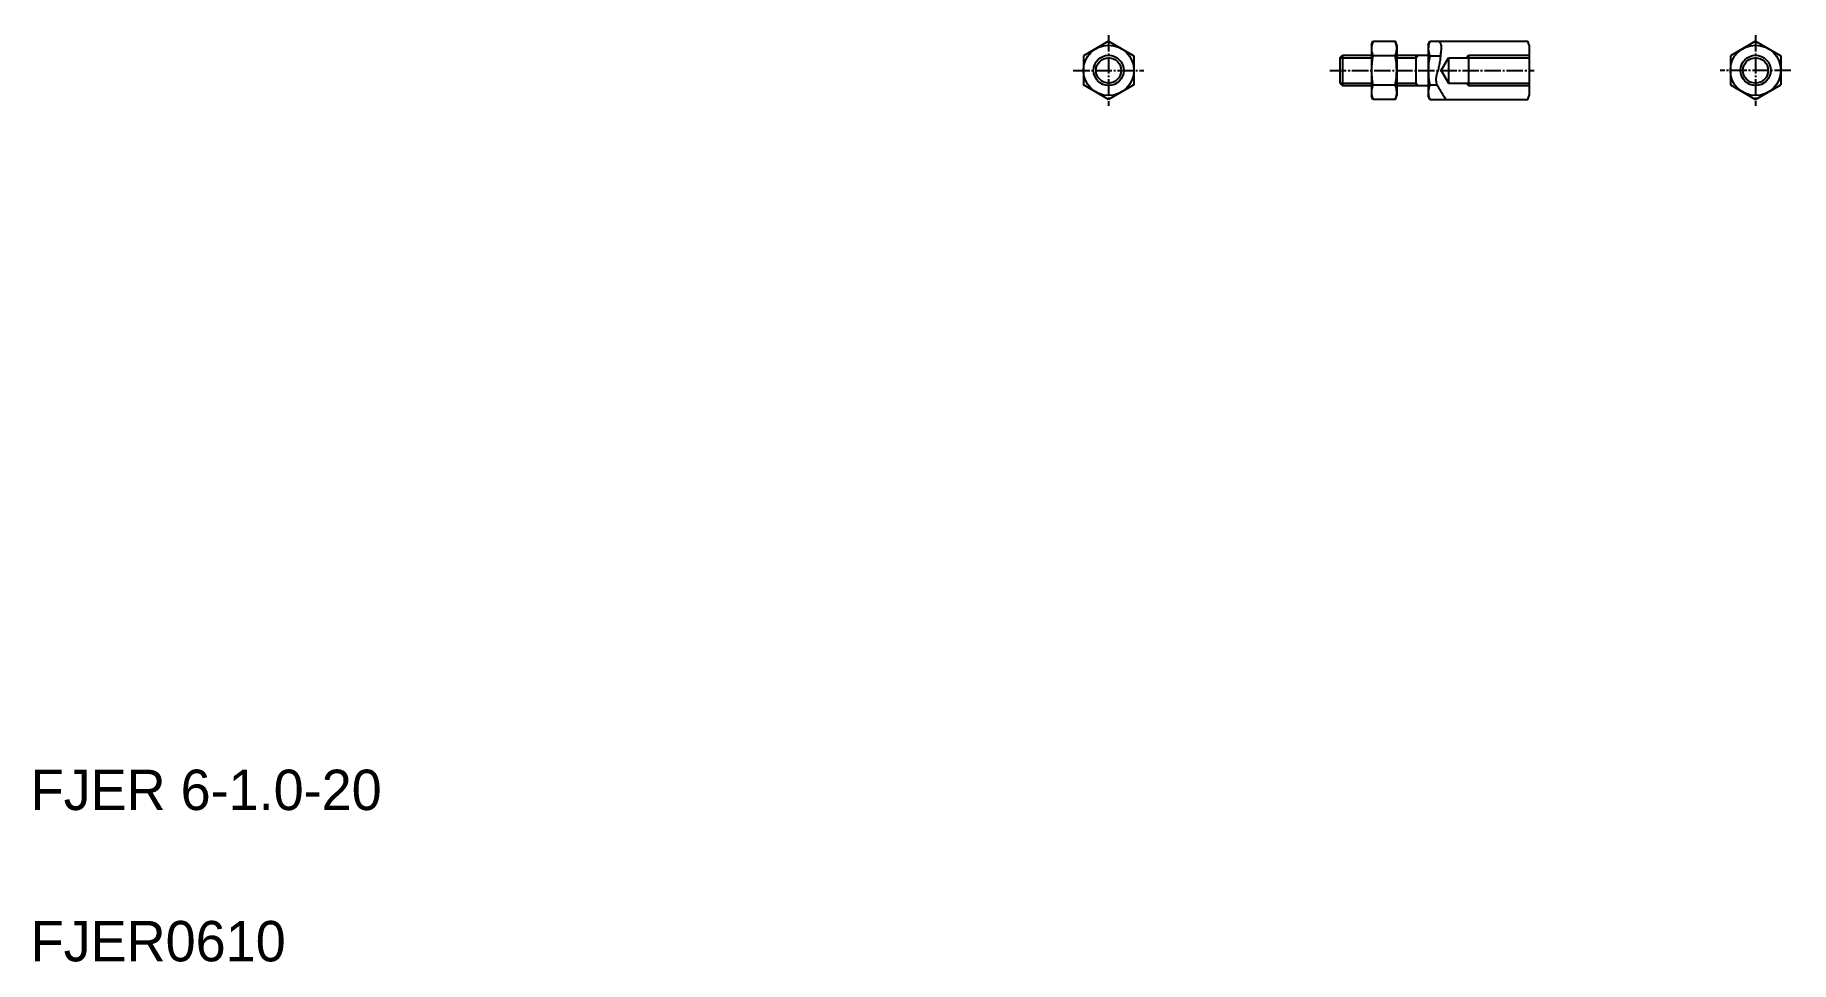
# Model space of a CAD drawing. Extents: x 21 to 369, y 20 to 204.
import ezdxf

# ---------------------------------------------------------------- set-up
doc = ezdxf.new("R2010")
doc.units = 0
doc.header["$LTSCALE"] = 0.25
doc.linetypes.add('CENTER', pattern=[17.5, 13, -1.5, 1.5, -1.5])
doc.layers.get('0').update_dxf_attribs({"linetype": 'CONTINUOUS'})
doc.layers.add('CENTER', color=1, linetype='CENTER')

msp = doc.modelspace()

# ---------------------------------------------------------------- linework, layer by layer
for p, q in [((233.62, 202.43), (228.62, 199.55)), ((233.62, 202.43), (238.62, 199.55)), ((285.72, 201.66), (286.01, 202.43)), ((286.01, 202.43), (290.44, 202.43)), ((290.72, 201.66), (290.44, 202.43)), ((296.97, 201.66), (297.26, 202.43)), ((297.26, 202.43), (316.69, 202.43)), ((316.97, 201.66), (316.69, 202.43)), ((361.83, 202.43), (356.83, 199.55)), ((361.83, 202.43), (366.83, 199.55)), ((228.62, 199.55), (228.62, 193.77)), ((238.62, 199.55), (238.62, 193.77)), ((279.47, 199.16), (279.97, 199.66)), ((279.47, 199.16), (279.47, 194.16)), ((279.97, 199.66), (285.72, 199.66)), ((279.97, 199.66), (279.97, 193.66)), ((285.72, 201.66), (285.72, 191.66)), ((285.72, 199.16), (285.72, 199.16)), ((290.44, 199.55), (286.01, 199.55)), ((290.72, 201.66), (290.72, 191.66)), ((290.72, 199.66), (296.97, 199.66)), ((294.47, 199.66), (294.47, 193.66)), ((296.97, 201.66), (296.97, 191.66)), ((297.26, 199.55), (299.38, 199.55)), ((299.53, 196.66), (300.97, 199.16)), ((300.97, 199.16), (316.97, 199.16)), ((300.97, 199.16), (300.97, 194.16)), ((304.97, 199.66), (304.97, 193.66)), ((316.97, 201.66), (316.97, 191.66)), ((356.83, 199.55), (356.83, 193.77)), ((366.83, 199.55), (366.83, 193.77)), ((285.72, 196.66), (285.72, 196.66)), ((299.53, 196.66), (300.97, 194.16)), ((233.62, 190.89), (228.62, 193.77)), ((238.62, 193.77), (233.62, 190.89)), ((279.47, 194.16), (279.97, 193.66)), ((279.97, 193.66), (285.72, 193.66)), ((286.01, 190.89), (285.72, 191.66)), ((286.01, 193.77), (290.44, 193.77)), ((290.44, 190.89), (290.72, 191.66)), ((290.72, 193.66), (296.97, 193.66)), ((297.26, 190.89), (296.97, 191.66)), ((297.26, 193.77), (298.72, 193.77)), ((300.97, 194.16), (316.97, 194.16)), ((316.69, 190.89), (316.97, 191.66)), ((356.83, 193.77), (361.83, 190.89)), ((361.83, 190.89), (366.83, 193.77)), ((290.44, 190.89), (286.01, 190.89)), ((297.26, 190.89), (316.69, 190.89))]:
    msp.add_line(p, q)
at = {"color": 3}
for p, q in [((279.47, 199.16), (285.72, 199.16)), ((290.72, 199.16), (294.47, 199.16)), ((294.47, 199.16), (294.97, 199.66)), ((304.47, 199.16), (304.97, 199.66)), ((304.97, 199.66), (316.97, 199.66)), ((279.47, 194.16), (285.72, 194.16)), ((290.72, 194.16), (294.47, 194.16)), ((294.47, 194.16), (294.97, 193.66)), ((304.47, 194.16), (304.97, 193.66)), ((304.97, 193.66), (316.97, 193.66))]:
    msp.add_line(p, q, dxfattribs=at)
msp.add_lwpolyline([(299.12, 202.43, -0.160777), (299.51, 201.51, -0.047174), (299.46, 200.49, 0.00554), (299.37, 199.47, -0.014942), (299.26, 198.45, -0.019255), (299.08, 197.45, -0.013034), (298.83, 196.46, 0.011255), (298.56, 195.47, 0.093649), (298.5, 194.46, 0.08626), (298.85, 193.51, 0.012365), (299.38, 192.63, -0.004507), (299.91, 191.76, 0.011987), (300.44, 190.89)], format="xyb", dxfattribs=at)
for centre, radius in [((233.62, 196.66), 5), ((233.62, 196.66), 3), ((361.83, 196.66), 2.5)]:
    msp.add_circle(centre, radius)
for centre, radius in [((233.62, 196.66), 2.5), ((361.83, 196.66), 3)]:
    msp.add_circle(centre, radius, dxfattribs=at)
at = {"color": 7}
msp.add_circle((361.83, 196.66), 5, dxfattribs=at)
for centre, radius, start, end in [((289.52, 200.99), 3.8, 160, 202.3295), ((286.92, 200.99), 3.8, 337.6705, 20), ((300.77, 200.99), 3.8, 160, 202.3295), ((300.49, 196.66), 14.77, 168.7283, 191.2717), ((275.95, 196.66), 14.77, 348.7283, 11.2717), ((311.74, 196.66), 14.77, 168.7283, 191.2717), ((289.52, 192.33), 3.8, 157.6705, 200), ((286.92, 192.33), 3.8, 340, 22.3295), ((300.77, 192.33), 3.8, 157.6705, 200)]:
    msp.add_arc(centre, radius, start, end)
at = {"layer": 'CENTER', "color": 1, "linetype": 'CENTER'}
for p, q in [((233.62, 203.66), (233.62, 189.66)), ((361.83, 203.66), (361.83, 189.66)), ((226.62, 196.66), (240.62, 196.66)), ((277.47, 196.66), (317.97, 196.66)), ((368.83, 196.66), (354.83, 196.66))]:
    msp.add_line(p, q, dxfattribs=at)

# ---------------------------------------------------------------- texts
for s, p in [('FJER 6-1.0-20', (20, 50)), ('FJER0610', (20, 20))]:
    msp.add_text(s, height=8).set_placement(p)

doc.saveas('drawing.dxf')
